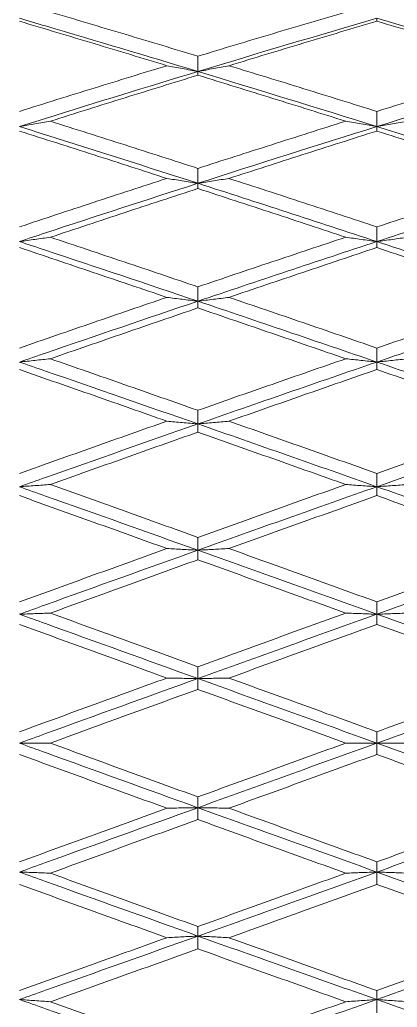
# Model space of a CAD drawing. Extents: x 6453 to 7582, y 0 to 827.
# Drawn here: x 6869.12 to 6874.43, y 658.58 to 672.47 of the extents above; entities that cross this region are included whole.
import ezdxf

# ---------------------------------------------------------------- set-up
doc = ezdxf.new("R2010")
doc.units = 0
doc.header["$LTSCALE"] = 30
doc.header["$MEASUREMENT"] = 0
doc.linetypes.add('CENTER', pattern=[2, 1.25, -0.25, 0.25, -0.25])
doc.layers.add('1', color=7, linetype='CONTINUOUS')
doc.layers.add('DEF_LAYER_ASSEM_MEMBER', color=7, linetype='CONTINUOUS')

msp = doc.modelspace()

# ---------------------------------------------------------------- linework, layer by layer
at = {"layer": '1', "color": 7, "linetype": 'Continuous', "lineweight": 18}
for points, knots in [([(6871.623, 671.745), (6870.908, 671.962), (6870.071, 672.212), (6869.236, 672.458), (6869.114, 672.494)], [0, 0, 0, 0, 0.853118, 1, 1, 1, 1]), ([(6871.623, 671.745), (6870.908, 671.528), (6870.071, 671.271), (6869.236, 671.009), (6869.114, 670.971)], [0, 0, 0, 0, 0.853118, 1, 1, 1, 1]), ([(6871.623, 670.172), (6870.908, 670.402), (6870.071, 670.669), (6869.236, 670.932), (6869.114, 670.971)], [0, 0, 0, 0, 0.853118, 1, 1, 1, 1]), ([(6869.114, 669.352), (6869.236, 669.393), (6870.071, 669.669), (6870.908, 669.942), (6871.623, 670.172)], [0, 0, 0, 0, 0.146882, 1, 1, 1, 1]), ([(6871.623, 668.513), (6870.908, 668.754), (6870.071, 669.035), (6869.236, 669.312), (6869.114, 669.352)], [0, 0, 0, 0, 0.853118, 1, 1, 1, 1]), ([(6871.623, 668.513), (6870.908, 668.272), (6870.071, 667.987), (6869.236, 667.699), (6869.114, 667.657)], [0, 0, 0, 0, 0.853118, 1, 1, 1, 1]), ([(6869.114, 667.657), (6869.236, 667.615), (6870.071, 667.326), (6870.908, 667.036), (6871.623, 666.786)], [0, 0, 0, 0, 0.146882, 1, 1, 1, 1]), ([(6871.623, 666.786), (6870.908, 666.536), (6870.071, 666.242), (6869.236, 665.946), (6869.114, 665.903)], [0, 0, 0, 0, 0.853118, 1, 1, 1, 1]), ([(6871.623, 665.01), (6870.908, 665.265), (6870.071, 665.563), (6869.236, 665.859), (6869.114, 665.903)], [0, 0, 0, 0, 0.853118, 1, 1, 1, 1]), ([(6871.623, 665.01), (6870.908, 664.754), (6870.071, 664.454), (6869.236, 664.153), (6869.114, 664.109)], [0, 0, 0, 0, 0.853118, 1, 1, 1, 1]), ([(6869.114, 664.109), (6869.236, 664.065), (6870.071, 663.764), (6870.908, 663.462), (6871.623, 663.204)], [0, 0, 0, 0, 0.146882, 1, 1, 1, 1]), ([(6871.623, 663.204), (6870.908, 662.946), (6870.071, 662.643), (6869.236, 662.34), (6869.114, 662.296)], [0, 0, 0, 0, 0.853118, 1, 1, 1, 1]), ([(6871.623, 661.387), (6870.908, 661.645), (6870.071, 661.948), (6869.236, 662.251), (6869.114, 662.296)], [0, 0, 0, 0, 0.853118, 1, 1, 1, 1]), ([(6871.623, 661.387), (6870.908, 661.129), (6870.071, 660.827), (6869.236, 660.526), (6869.114, 660.482)], [0, 0, 0, 0, 0.853118, 1, 1, 1, 1]), ([(6871.623, 659.581), (6870.908, 659.837), (6870.071, 660.137), (6869.236, 660.438), (6869.114, 660.482)], [0, 0, 0, 0, 0.853118, 1, 1, 1, 1]), ([(6871.623, 659.581), (6870.908, 659.326), (6870.071, 659.028), (6869.236, 658.732), (6869.114, 658.688)], [0, 0, 0, 0, 0.853118, 1, 1, 1, 1]), ([(6871.623, 657.805), (6870.908, 658.055), (6870.071, 658.349), (6869.236, 658.645), (6869.114, 658.688)], [0, 0, 0, 0, 0.853118, 1, 1, 1, 1])]:
    msp.add_open_spline(points, degree=3, knots=knots, dxfattribs=at)
for points in [[(6869.549, 672.582), (6869.903, 672.477), (6870.603, 672.268), (6871.286, 672.062), (6871.623, 671.96)], [(6871.623, 671.96), (6871.978, 672.068), (6872.68, 672.279), (6873.365, 672.482), (6873.703, 672.582)], [(6874.14, 672.494), (6873.3, 672.249), (6872.461, 671.999), (6871.623, 671.745)], [(6874.14, 672.494), (6874.14, 672.487), (6874.14, 672.473), (6874.14, 672.459), (6874.14, 672.453)], [(6874.14, 672.494), (6874.979, 672.249), (6875.818, 671.999), (6876.656, 671.745)], [(6871.187, 671.827), (6870.85, 671.93), (6870.167, 672.137), (6869.467, 672.347), (6869.114, 672.453)], [(6874.14, 672.453), (6873.802, 672.353), (6873.117, 672.148), (6872.415, 671.935), (6872.06, 671.827)], [(6876.219, 671.827), (6875.883, 671.929), (6875.2, 672.137), (6874.496, 672.347), (6874.14, 672.453)], [(6871.623, 671.96), (6871.623, 671.924), (6871.623, 671.852), (6871.623, 671.781), (6871.623, 671.745)], [(6869.114, 671.183), (6869.468, 671.295), (6870.167, 671.513), (6870.85, 671.724), (6871.187, 671.827)], [(6871.623, 671.745), (6871.55, 671.759), (6871.404, 671.786), (6871.259, 671.813), (6871.187, 671.827)], [(6871.623, 671.745), (6871.696, 671.759), (6871.842, 671.786), (6871.987, 671.813), (6872.06, 671.827)], [(6872.06, 671.827), (6872.416, 671.718), (6873.119, 671.502), (6873.802, 671.289), (6874.14, 671.183)], [(6874.14, 671.183), (6874.487, 671.292), (6875.182, 671.508), (6875.874, 671.721), (6876.219, 671.827)], [(6871.623, 671.693), (6871.286, 671.589), (6870.603, 671.378), (6869.903, 671.158), (6869.549, 671.046)], [(6871.623, 671.693), (6871.623, 671.702), (6871.623, 671.719), (6871.623, 671.736), (6871.623, 671.745)], [(6874.14, 670.97), (6873.3, 671.233), (6872.461, 671.491), (6871.623, 671.745)], [(6873.703, 671.046), (6873.365, 671.152), (6872.681, 671.366), (6871.979, 671.583), (6871.623, 671.693)], [(6874.14, 670.97), (6874.979, 671.233), (6875.818, 671.491), (6876.656, 671.745)], [(6874.14, 671.183), (6874.14, 671.147), (6874.14, 671.077), (6874.14, 671.006), (6874.14, 670.97)], [(6869.114, 670.971), (6869.187, 670.983), (6869.332, 671.008), (6869.477, 671.033), (6869.549, 671.046)], [(6869.549, 671.046), (6869.903, 670.933), (6870.603, 670.71), (6871.286, 670.491), (6871.623, 670.382)], [(6871.623, 670.382), (6871.968, 670.493), (6872.66, 670.715), (6873.355, 670.936), (6873.703, 671.046)], [(6871.623, 670.172), (6872.461, 670.442), (6873.3, 670.708), (6874.14, 670.97)], [(6874.14, 670.97), (6874.066, 670.983), (6873.92, 671.008), (6873.775, 671.033), (6873.703, 671.046)], [(6874.14, 670.97), (6874.213, 670.983), (6874.359, 671.008), (6874.504, 671.033), (6874.577, 671.046)], [(6874.14, 670.907), (6874.14, 670.918), (6874.14, 670.939), (6874.14, 670.96), (6874.14, 670.97)], [(6876.656, 670.172), (6875.818, 670.442), (6874.979, 670.708), (6874.14, 670.97)], [(6871.187, 670.24), (6870.85, 670.35), (6870.167, 670.571), (6869.468, 670.795), (6869.114, 670.907)], [(6874.14, 670.907), (6873.791, 670.797), (6873.097, 670.576), (6872.405, 670.352), (6872.06, 670.24)], [(6876.219, 670.24), (6875.883, 670.349), (6875.201, 670.57), (6874.497, 670.794), (6874.14, 670.907)], [(6871.623, 670.382), (6871.623, 670.347), (6871.623, 670.277), (6871.623, 670.207), (6871.623, 670.172)], [(6869.114, 669.558), (6869.46, 669.674), (6870.152, 669.903), (6870.842, 670.128), (6871.187, 670.24)], [(6871.187, 670.24), (6871.259, 670.229), (6871.404, 670.206), (6871.55, 670.184), (6871.623, 670.172)], [(6871.623, 670.172), (6871.696, 670.184), (6871.842, 670.206), (6871.987, 670.229), (6872.06, 670.24)], [(6872.06, 670.24), (6872.416, 670.125), (6873.119, 669.895), (6873.803, 669.67), (6874.14, 669.558)], [(6874.14, 669.558), (6874.488, 669.674), (6875.183, 669.903), (6875.875, 670.128), (6876.219, 670.24)], [(6871.623, 670.098), (6871.279, 669.986), (6870.589, 669.759), (6869.896, 669.529), (6869.549, 669.413)], [(6871.623, 670.172), (6871.623, 670.16), (6871.623, 670.135), (6871.623, 670.111), (6871.623, 670.098)], [(6874.14, 669.352), (6873.3, 669.629), (6872.461, 669.902), (6871.623, 670.172)], [(6873.703, 669.413), (6873.366, 669.525), (6872.682, 669.752), (6871.979, 669.982), (6871.623, 670.098)], [(6876.656, 670.172), (6875.818, 669.902), (6874.979, 669.629), (6874.14, 669.352)], [(6874.14, 669.558), (6874.14, 669.524), (6874.14, 669.455), (6874.14, 669.387), (6874.14, 669.352)], [(6869.114, 669.352), (6869.187, 669.363), (6869.332, 669.383), (6869.477, 669.403), (6869.549, 669.413)], [(6869.549, 669.413), (6869.893, 669.298), (6870.584, 669.067), (6871.276, 668.833), (6871.623, 668.715)], [(6871.623, 668.715), (6871.97, 668.833), (6872.664, 669.067), (6873.357, 669.298), (6873.703, 669.413)], [(6874.14, 669.352), (6874.066, 669.362), (6873.92, 669.383), (6873.775, 669.403), (6873.703, 669.413)], [(6874.14, 669.352), (6874.213, 669.362), (6874.359, 669.383), (6874.504, 669.403), (6874.577, 669.413)], [(6871.187, 668.567), (6870.84, 668.685), (6870.148, 668.92), (6869.458, 669.152), (6869.114, 669.268)], [(6874.14, 669.352), (6873.3, 669.076), (6872.461, 668.796), (6871.623, 668.513)], [(6874.14, 669.268), (6873.793, 669.152), (6873.1, 668.92), (6872.407, 668.685), (6872.06, 668.567)], [(6874.14, 669.268), (6874.14, 669.282), (6874.14, 669.31), (6874.14, 669.338), (6874.14, 669.352)], [(6876.656, 668.513), (6875.818, 668.796), (6874.979, 669.076), (6874.14, 669.352)], [(6876.219, 668.567), (6875.884, 668.681), (6875.202, 668.912), (6874.497, 669.148), (6874.14, 669.268)], [(6871.623, 668.715), (6871.623, 668.682), (6871.623, 668.614), (6871.623, 668.547), (6871.623, 668.513)], [(6869.114, 667.854), (6869.461, 667.975), (6870.154, 668.214), (6870.843, 668.45), (6871.187, 668.567)], [(6871.187, 668.567), (6871.259, 668.558), (6871.404, 668.54), (6871.55, 668.522), (6871.623, 668.513)], [(6871.623, 668.513), (6871.696, 668.522), (6871.842, 668.54), (6871.987, 668.558), (6872.06, 668.567)], [(6871.623, 668.513), (6871.623, 668.497), (6871.623, 668.466), (6871.623, 668.434), (6871.623, 668.418)], [(6874.14, 667.657), (6873.3, 667.945), (6872.461, 668.23), (6871.623, 668.513)], [(6872.06, 668.567), (6872.407, 668.449), (6873.101, 668.212), (6873.793, 667.974), (6874.14, 667.854)], [(6874.14, 667.854), (6874.489, 667.975), (6875.185, 668.214), (6875.875, 668.45), (6876.219, 668.567)], [(6876.656, 668.513), (6875.818, 668.23), (6874.979, 667.945), (6874.14, 667.657)], [(6871.623, 668.418), (6871.28, 668.301), (6870.592, 668.065), (6869.897, 667.825), (6869.549, 667.703)], [(6873.703, 667.703), (6873.356, 667.823), (6872.664, 668.062), (6871.97, 668.3), (6871.623, 668.418)], [(6874.14, 667.854), (6874.14, 667.821), (6874.14, 667.756), (6874.14, 667.69), (6874.14, 667.657)], [(6869.114, 667.657), (6869.187, 667.665), (6869.332, 667.68), (6869.477, 667.696), (6869.549, 667.703)], [(6869.549, 667.703), (6869.893, 667.584), (6870.583, 667.343), (6871.276, 667.1), (6871.623, 666.978)], [(6871.623, 666.978), (6871.971, 667.101), (6872.666, 667.344), (6873.358, 667.584), (6873.703, 667.703)], [(6874.14, 667.657), (6873.3, 667.369), (6872.461, 667.079), (6871.623, 666.786)], [(6873.703, 667.703), (6873.775, 667.696), (6873.92, 667.68), (6874.066, 667.665), (6874.14, 667.657)], [(6874.14, 667.657), (6874.213, 667.665), (6874.359, 667.68), (6874.504, 667.696), (6874.577, 667.703)], [(6874.14, 667.657), (6874.14, 667.639), (6874.14, 667.604), (6874.14, 667.569), (6874.14, 667.552)], [(6876.656, 666.786), (6875.818, 667.079), (6874.979, 667.369), (6874.14, 667.657)], [(6871.187, 666.825), (6870.85, 666.944), (6870.167, 667.184), (6869.468, 667.428), (6869.114, 667.552)], [(6874.14, 667.552), (6873.794, 667.432), (6873.101, 667.19), (6872.407, 666.947), (6872.06, 666.825)], [(6876.219, 666.825), (6875.875, 666.946), (6875.183, 667.189), (6874.488, 667.431), (6874.14, 667.552)], [(6871.623, 666.978), (6871.623, 666.946), (6871.623, 666.882), (6871.623, 666.818), (6871.623, 666.786)], [(6869.114, 666.089), (6869.462, 666.214), (6870.156, 666.461), (6870.844, 666.704), (6871.187, 666.825)], [(6871.623, 666.786), (6871.55, 666.792), (6871.404, 666.805), (6871.259, 666.818), (6871.187, 666.825)], [(6871.623, 666.786), (6871.696, 666.792), (6871.842, 666.805), (6871.987, 666.818), (6872.06, 666.825)], [(6871.623, 666.671), (6871.623, 666.69), (6871.623, 666.729), (6871.623, 666.767), (6871.623, 666.786)], [(6871.623, 666.786), (6872.461, 666.494), (6873.3, 666.199), (6874.14, 665.903)], [(6872.06, 666.825), (6872.407, 666.703), (6873.1, 666.458), (6873.793, 666.213), (6874.14, 666.089)], [(6874.14, 666.089), (6874.49, 666.214), (6875.186, 666.461), (6875.876, 666.704), (6876.219, 666.825)], [(6876.656, 666.786), (6875.818, 666.494), (6874.979, 666.199), (6874.14, 665.903)], [(6871.623, 666.671), (6871.282, 666.551), (6870.595, 666.307), (6869.899, 666.059), (6869.549, 665.934)], [(6873.703, 665.934), (6873.365, 666.054), (6872.681, 666.297), (6871.979, 666.545), (6871.623, 666.671)], [(6874.14, 666.089), (6874.14, 666.058), (6874.14, 665.996), (6874.14, 665.934), (6874.14, 665.903)], [(6869.114, 665.903), (6869.187, 665.908), (6869.332, 665.918), (6869.477, 665.929), (6869.549, 665.934)], [(6869.549, 665.934), (6869.903, 665.807), (6870.603, 665.557), (6871.286, 665.311), (6871.623, 665.19)], [(6871.623, 665.19), (6871.973, 665.316), (6872.669, 665.566), (6873.359, 665.812), (6873.703, 665.934)], [(6874.14, 665.903), (6874.066, 665.908), (6873.92, 665.918), (6873.775, 665.929), (6873.703, 665.934)], [(6874.14, 665.903), (6874.213, 665.908), (6874.359, 665.918), (6874.504, 665.929), (6874.577, 665.934)], [(6874.14, 665.903), (6873.3, 665.607), (6872.461, 665.309), (6871.623, 665.01)], [(6874.14, 665.778), (6874.14, 665.799), (6874.14, 665.841), (6874.14, 665.882), (6874.14, 665.903)], [(6874.14, 665.903), (6874.979, 665.607), (6875.818, 665.309), (6876.656, 665.01)], [(6871.187, 665.033), (6870.85, 665.155), (6870.167, 665.4), (6869.468, 665.651), (6869.114, 665.778)], [(6874.14, 665.778), (6873.795, 665.655), (6873.103, 665.408), (6872.408, 665.158), (6872.06, 665.033)], [(6876.219, 665.033), (6875.883, 665.154), (6875.2, 665.4), (6874.496, 665.651), (6874.14, 665.778)], [(6871.623, 665.19), (6871.623, 665.16), (6871.623, 665.1), (6871.623, 665.04), (6871.623, 665.01)], [(6869.114, 664.283), (6869.464, 664.41), (6870.159, 664.662), (6870.846, 664.91), (6871.187, 665.033)], [(6871.623, 665.01), (6871.55, 665.014), (6871.404, 665.021), (6871.259, 665.029), (6871.187, 665.033)], [(6871.623, 665.01), (6871.696, 665.014), (6871.842, 665.021), (6871.987, 665.029), (6872.06, 665.033)], [(6874.14, 664.109), (6873.3, 664.41), (6872.461, 664.711), (6871.623, 665.01)], [(6871.623, 664.876), (6871.623, 664.898), (6871.623, 664.943), (6871.623, 664.987), (6871.623, 665.01)], [(6872.06, 665.033), (6872.416, 664.905), (6873.118, 664.652), (6873.802, 664.405), (6874.14, 664.283)], [(6874.14, 664.283), (6874.486, 664.408), (6875.179, 664.658), (6875.872, 664.908), (6876.219, 665.033)], [(6876.656, 665.01), (6875.818, 664.711), (6874.979, 664.41), (6874.14, 664.109)], [(6871.623, 664.876), (6871.284, 664.754), (6870.599, 664.506), (6869.901, 664.253), (6869.549, 664.125)], [(6873.703, 664.125), (6873.365, 664.247), (6872.681, 664.494), (6871.979, 664.748), (6871.623, 664.876)], [(6874.14, 664.283), (6874.14, 664.254), (6874.14, 664.196), (6874.14, 664.138), (6874.14, 664.109)], [(6869.114, 664.109), (6869.187, 664.112), (6869.332, 664.117), (6869.477, 664.122), (6869.549, 664.125)], [(6869.549, 664.125), (6869.903, 663.996), (6870.603, 663.741), (6871.286, 663.493), (6871.623, 663.37)], [(6871.623, 663.37), (6871.966, 663.495), (6872.656, 663.746), (6873.353, 663.998), (6873.703, 664.125)], [(6874.14, 664.109), (6874.066, 664.112), (6873.92, 664.117), (6873.775, 664.122), (6873.703, 664.125)], [(6874.14, 664.109), (6874.213, 664.112), (6874.359, 664.117), (6874.504, 664.122), (6874.577, 664.125)], [(6874.14, 664.109), (6873.3, 663.808), (6872.461, 663.506), (6871.623, 663.204)], [(6874.14, 663.966), (6874.14, 663.99), (6874.14, 664.038), (6874.14, 664.085), (6874.14, 664.109)], [(6876.656, 663.204), (6875.818, 663.506), (6874.979, 663.808), (6874.14, 664.109)], [(6871.187, 663.211), (6870.85, 663.334), (6870.167, 663.583), (6869.467, 663.838), (6869.114, 663.966)], [(6874.14, 663.966), (6873.792, 663.841), (6873.098, 663.589), (6872.406, 663.337), (6872.06, 663.211)], [(6876.219, 663.211), (6875.883, 663.334), (6875.2, 663.582), (6874.496, 663.837), (6874.14, 663.966)], [(6871.623, 663.204), (6871.623, 663.231), (6871.623, 663.287), (6871.623, 663.342), (6871.623, 663.37)], [(6869.114, 662.455), (6869.468, 662.584), (6870.168, 662.84), (6870.85, 663.089), (6871.187, 663.211)], [(6871.187, 663.211), (6871.259, 663.21), (6871.404, 663.207), (6871.55, 663.205), (6871.623, 663.204)], [(6872.06, 663.211), (6871.987, 663.21), (6871.842, 663.207), (6871.696, 663.205), (6871.623, 663.204)], [(6871.623, 663.204), (6871.623, 663.178), (6871.623, 663.128), (6871.623, 663.078), (6871.623, 663.052)], [(6871.623, 663.204), (6872.461, 662.901), (6873.3, 662.598), (6874.14, 662.296)], [(6872.06, 663.211), (6872.416, 663.082), (6873.119, 662.826), (6873.802, 662.577), (6874.14, 662.455)], [(6874.14, 662.455), (6874.497, 662.585), (6875.201, 662.841), (6875.883, 663.089), (6876.219, 663.211)], [(6876.656, 663.204), (6875.818, 662.901), (6874.979, 662.598), (6874.14, 662.296)], [(6871.623, 663.052), (6871.267, 662.923), (6870.564, 662.667), (6869.884, 662.418), (6869.549, 662.296)], [(6873.703, 662.296), (6873.365, 662.418), (6872.681, 662.667), (6871.979, 662.923), (6871.623, 663.052)], [(6874.14, 662.455), (6874.14, 662.428), (6874.14, 662.375), (6874.14, 662.322), (6874.14, 662.296)], [(6869.114, 662.296), (6869.187, 662.296), (6869.332, 662.296), (6869.477, 662.296), (6869.549, 662.296)], [(6869.549, 662.296), (6869.903, 662.166), (6870.603, 661.91), (6871.286, 661.661), (6871.623, 661.539)], [(6871.623, 661.539), (6871.979, 661.668), (6872.681, 661.924), (6873.365, 662.173), (6873.703, 662.296)], [(6874.14, 662.296), (6873.3, 661.993), (6872.461, 661.69), (6871.623, 661.387)], [(6874.14, 662.296), (6874.066, 662.296), (6873.92, 662.296), (6873.775, 662.296), (6873.703, 662.296)], [(6874.14, 662.136), (6874.14, 662.163), (6874.14, 662.216), (6874.14, 662.269), (6874.14, 662.296)], [(6874.14, 662.296), (6874.979, 661.993), (6875.818, 661.69), (6876.656, 661.387)], [(6874.14, 662.296), (6874.213, 662.296), (6874.359, 662.296), (6874.504, 662.296), (6874.577, 662.296)], [(6871.187, 661.38), (6870.85, 661.502), (6870.167, 661.751), (6869.467, 662.007), (6869.114, 662.136)], [(6874.14, 662.136), (6873.802, 662.014), (6873.118, 661.765), (6872.416, 661.509), (6872.06, 661.38)], [(6876.219, 661.38), (6875.883, 661.502), (6875.2, 661.75), (6874.497, 662.006), (6874.14, 662.136)], [(6871.623, 661.539), (6871.623, 661.513), (6871.623, 661.463), (6871.623, 661.413), (6871.623, 661.387)], [(6869.114, 660.625), (6869.468, 660.753), (6870.167, 661.008), (6870.85, 661.257), (6871.187, 661.38)], [(6871.623, 661.387), (6871.55, 661.386), (6871.404, 661.384), (6871.259, 661.381), (6871.187, 661.38)], [(6871.623, 661.221), (6871.623, 661.249), (6871.623, 661.304), (6871.623, 661.36), (6871.623, 661.387)], [(6874.14, 660.482), (6873.3, 660.783), (6872.461, 661.085), (6871.623, 661.387)], [(6871.623, 661.387), (6871.696, 661.386), (6871.842, 661.384), (6871.987, 661.381), (6872.06, 661.38)], [(6872.06, 661.38), (6872.416, 661.25), (6873.119, 660.995), (6873.802, 660.747), (6874.14, 660.625)], [(6876.656, 661.387), (6875.818, 661.085), (6874.979, 660.783), (6874.14, 660.482)], [(6874.14, 660.625), (6874.496, 660.754), (6875.199, 661.009), (6875.883, 661.257), (6876.219, 661.38)], [(6871.623, 661.221), (6871.286, 661.098), (6870.603, 660.85), (6869.903, 660.595), (6869.549, 660.466)], [(6873.703, 660.466), (6873.365, 660.588), (6872.682, 660.836), (6871.979, 661.091), (6871.623, 661.221)], [(6874.14, 660.625), (6874.14, 660.601), (6874.14, 660.553), (6874.14, 660.506), (6874.14, 660.482)], [(6869.114, 660.482), (6869.187, 660.479), (6869.332, 660.474), (6869.477, 660.469), (6869.549, 660.466)], [(6869.549, 660.466), (6869.903, 660.337), (6870.603, 660.083), (6871.286, 659.837), (6871.623, 659.715)], [(6874.14, 660.482), (6873.3, 660.181), (6872.461, 659.88), (6871.623, 659.581)], [(6871.623, 659.715), (6871.978, 659.843), (6872.68, 660.096), (6873.365, 660.344), (6873.703, 660.466)], [(6874.14, 660.482), (6874.066, 660.479), (6873.92, 660.474), (6873.775, 660.469), (6873.703, 660.466)], [(6874.14, 660.308), (6874.14, 660.337), (6874.14, 660.395), (6874.14, 660.453), (6874.14, 660.482)], [(6876.656, 659.581), (6875.818, 659.88), (6874.979, 660.181), (6874.14, 660.482)], [(6874.14, 660.482), (6874.213, 660.479), (6874.359, 660.474), (6874.504, 660.469), (6874.577, 660.466)], [(6871.187, 659.558), (6870.85, 659.679), (6870.167, 659.926), (6869.468, 660.179), (6869.114, 660.308)], [(6874.14, 660.308), (6873.791, 660.182), (6873.095, 659.931), (6872.404, 659.682), (6872.06, 659.558)], [(6876.219, 659.558), (6875.884, 659.679), (6875.201, 659.925), (6874.497, 660.179), (6874.14, 660.308)], [(6871.623, 659.715), (6871.623, 659.693), (6871.623, 659.648), (6871.623, 659.604), (6871.623, 659.581)], [(6869.114, 658.813), (6869.468, 658.94), (6870.167, 659.191), (6870.85, 659.437), (6871.187, 659.558)], [(6871.623, 659.581), (6871.55, 659.577), (6871.404, 659.57), (6871.259, 659.562), (6871.187, 659.558)], [(6871.623, 659.401), (6871.623, 659.431), (6871.623, 659.491), (6871.623, 659.551), (6871.623, 659.581)], [(6874.14, 658.688), (6873.3, 658.984), (6872.461, 659.282), (6871.623, 659.581)], [(6871.623, 659.581), (6871.696, 659.577), (6871.842, 659.57), (6871.987, 659.562), (6872.06, 659.558)], [(6872.06, 659.558), (6872.416, 659.43), (6873.119, 659.177), (6873.803, 658.933), (6874.14, 658.813)], [(6876.656, 659.581), (6875.818, 659.282), (6874.979, 658.984), (6874.14, 658.688)], [(6874.14, 658.813), (6874.492, 658.938), (6875.191, 659.188), (6875.878, 659.435), (6876.219, 659.558)], [(6871.623, 659.401), (6871.279, 659.277), (6870.589, 659.03), (6869.896, 658.781), (6869.549, 658.657)], [(6873.703, 658.657), (6873.366, 658.777), (6872.682, 659.021), (6871.979, 659.273), (6871.623, 659.401)], [(6874.14, 658.813), (6874.14, 658.792), (6874.14, 658.75), (6874.14, 658.709), (6874.14, 658.688)], [(6869.114, 658.688), (6869.187, 658.683), (6869.332, 658.673), (6869.477, 658.662), (6869.549, 658.657)], [(6869.549, 658.657), (6869.903, 658.53), (6870.603, 658.281), (6871.286, 658.039), (6871.623, 657.92)], [(6874.14, 658.688), (6873.3, 658.392), (6872.461, 658.097), (6871.623, 657.805)], [(6871.623, 657.92), (6871.968, 658.042), (6872.66, 658.286), (6873.354, 658.533), (6873.703, 658.657)], [(6874.14, 658.688), (6874.066, 658.683), (6873.92, 658.673), (6873.775, 658.662), (6873.703, 658.657)], [(6874.14, 658.502), (6874.14, 658.533), (6874.14, 658.595), (6874.14, 658.657), (6874.14, 658.688)], [(6876.656, 657.805), (6875.818, 658.097), (6874.979, 658.392), (6874.14, 658.688)], [(6874.14, 658.688), (6874.213, 658.683), (6874.359, 658.673), (6874.504, 658.662), (6874.577, 658.657)]]:
    msp.add_open_spline(points, degree=3, dxfattribs=at)
at = {"layer": 'DEF_LAYER_ASSEM_MEMBER', "color": 1, "linetype": 'CENTER', "lineweight": 5}
msp.add_line((6590.438, 662.296), (6913.275, 662.296), dxfattribs=at)

doc.saveas('drawing.dxf')
